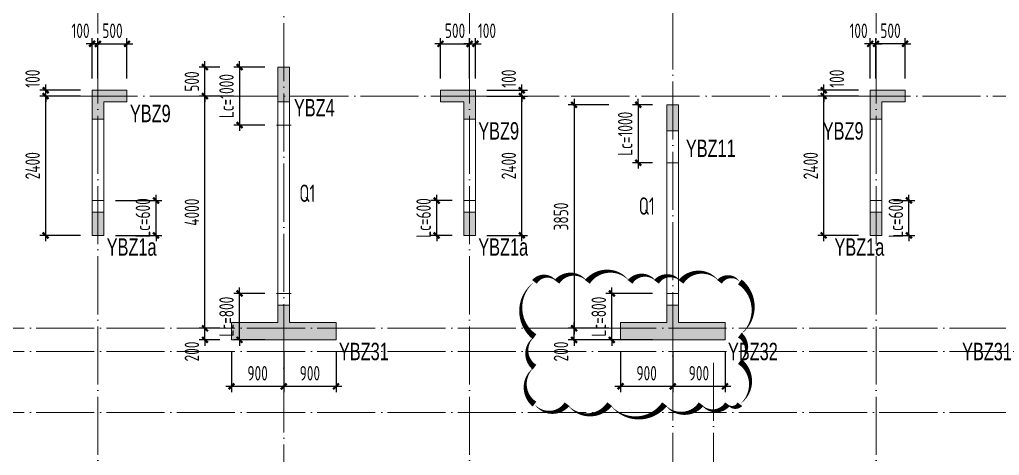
# Model space of a CAD drawing. Extents: x -129922 to 1190196, y -520662 to 139923.
# Drawn here: x 302847 to 319721, y -286258 to -278751 of the extents above; entities that cross this region are included whole.
import ezdxf
from ezdxf.enums import TextEntityAlignment as Align

# ---------------------------------------------------------------- set-up
doc = ezdxf.new("R2010")
doc.units = 0
doc.header["$LTSCALE"] = 1000
doc.header["$MEASUREMENT"] = 0
doc.linetypes.add('DOTE', pattern=[2.42, 2, -0.2, 0.02, -0.2])
for name, color, linetype, lineweight in [('A-轴线-塔楼', 1, 'DOTE', 9), ('A-轴线-隔墙', 41, 'DOTE', 9), ('S-基础-HATCH', 251, 'Continuous', 20), ('S-墙柱-COLU', 50, 'Continuous', 20), ('S-墙柱-DIM', 3, 'Continuous', 20), ('S-墙柱-Lc填充', 8, 'Continuous', 9), ('S-墙柱-WALL', 6, 'Continuous', 20), ('S-墙柱-编号', 4, 'Continuous', 20), ('S-通用-TEXT', 7, 'Continuous', 20)]:
    doc.layers.add(name, color=color, linetype=linetype, lineweight=lineweight)
doc.layers.add('S-活动层-非打印1', color=170, linetype='Continuous', lineweight=20, plot=False)
doc.styles.add('BW_Dim', font='Bweng.shx', dxfattribs={"width": 0.7, "bigfont": 'hztxt.shx'})
doc.styles.add('TSSD_Dimension', font='tssdeng.shx', dxfattribs={"width": 0.7, "bigfont": 'HZTXT.SHX'})
doc.styles.add('TSSD_Rein', font='tssdeng.shx', dxfattribs={"width": 0.7, "bigfont": 'hztxt.shx'})
doc.dimstyles.new('TSSD_100_100', dxfattribs={"dimtxt": 250, "dimasz": 100, "dimexe": 100, "dimexo": 200, "dimgap": 100, "dimtad": 1, "dimdec": 0, "dimzin": 0, "dimdsep": 46, "dimtxsty": 'TSSD_Dimension', "dimblk": 'ARCHTICK', "dimcen": 0, "dimdle": 100, "dimclrt": 7, "dimadec": 0, "dimazin": 0, "dimtfac": 1, "dimtdec": 0, "dimtix": 1, "dimtmove": 2, "dimatfit": 0, "dimfxl": 0, "dimtolj": 1, "dimtzin": 0, "dimarcsym": 0})

# ---------------------------------------------------------------- blocks, each defined once
blk = doc.blocks.new('ZHOUWANG3')
at = {"layer": 'A-轴线-塔楼', "linetype": 'DOTE', "ltscale": 0.5}
for p, q in [((105552, 248942), (105552, 226834)), ((112252, 241886), (112252, 226834)), ((102352, 240086), (102352, 226834)), ((108752, 240086), (108752, 226834)), ((115752, 240086), (115752, 226834)), ((122394, 235586), (101608, 235586)), ((139798, 231586), (85362, 231586)), ((112952, 230993), (112952, 226834))]:
    blk.add_line(p, q, dxfattribs=at)
at = {"layer": 'A-轴线-隔墙', "ltscale": 0.5}
for p, q in [((139798, 231186), (85362, 231186)), ((139798, 230136), (85362, 230136))]:
    blk.add_line(p, q, dxfattribs=at)
blk = doc.blocks.new('_ArchTick')
at = {"color": 0, "linetype": 'ByBlock', "const_width": 0.4}
blk.add_lwpolyline([(-0.5, -0.5), (0.5, 0.5)], dxfattribs=at)
blk = doc.blocks.new('*D1223')
at = {"layer": 'Defpoints', "color": 0, "transparency": 16777216}
for p in [(317496, -279168), (317496, -279968), (317596, -279968)]:
    blk.add_point(p, dxfattribs=at)
at = {"layer": 'S-墙柱-DIM', "color": 0, "lineweight": -2, "transparency": 16777216}
for p, q in [((317496, -279768), (317496, -279068)), ((317596, -279768), (317596, -279068)), ((317496, -279168), (317396, -279168)), ((317596, -279168), (317496, -279168)), ((317596, -279168), (317696, -279168))]:
    blk.add_line(p, q, dxfattribs=at)
at = {"layer": 'S-墙柱-DIM', "color": 0, "lineweight": -2, "transparency": 16777216, "xscale": 100, "yscale": 100, "zscale": 100}
blk.add_blockref('_ArchTick', (317496, -279168), dxfattribs=at)
at = {"layer": 'S-墙柱-DIM', "color": 0, "lineweight": -2, "transparency": 16777216, "xscale": 100, "yscale": 100, "zscale": 100, "rotation": 180}
blk.add_blockref('_ArchTick', (317596, -279168), dxfattribs=at)
at = {"layer": 'S-墙柱-DIM', "color": 7, "transparency": 16777216, "insert": (317296, -278943), "char_height": 250, "attachment_point": 5, "style": 'TSSD_Dimension'}
blk.add_mtext('\\A1;100', dxfattribs=at)
blk = doc.blocks.new('*D1224')
at = {"layer": 'Defpoints', "color": 0, "transparency": 16777216}
for p in [(317596, -279168), (317596, -279968), (318096, -279968)]:
    blk.add_point(p, dxfattribs=at)
at = {"layer": 'S-墙柱-DIM', "color": 0, "lineweight": -2, "transparency": 16777216}
for p, q in [((317596, -279768), (317596, -279068)), ((318096, -279768), (318096, -279068)), ((317596, -279168), (317496, -279168)), ((318096, -279168), (317596, -279168)), ((318096, -279168), (318196, -279168))]:
    blk.add_line(p, q, dxfattribs=at)
at = {"layer": 'S-墙柱-DIM', "color": 0, "lineweight": -2, "transparency": 16777216, "xscale": 100, "yscale": 100, "zscale": 100}
blk.add_blockref('_ArchTick', (317596, -279168), dxfattribs=at)
at = {"layer": 'S-墙柱-DIM', "color": 0, "lineweight": -2, "transparency": 16777216, "xscale": 100, "yscale": 100, "zscale": 100, "rotation": 180}
blk.add_blockref('_ArchTick', (318096, -279168), dxfattribs=at)
at = {"layer": 'S-墙柱-DIM', "color": 7, "transparency": 16777216, "insert": (317846, -278943), "char_height": 250, "attachment_point": 5, "style": 'TSSD_Dimension'}
blk.add_mtext('\\A1;500', dxfattribs=at)
blk = doc.blocks.new('*D1225')
at = {"layer": 'Defpoints', "color": 0, "transparency": 16777216}
for p in [(316696, -279968), (317496, -279968), (317496, -280068)]:
    blk.add_point(p, dxfattribs=at)
at = {"layer": 'S-墙柱-DIM', "color": 0, "lineweight": -2, "transparency": 16777216}
for p, q in [((316696, -279968), (316696, -279868)), ((317296, -279968), (316596, -279968)), ((317296, -280068), (316596, -280068)), ((316696, -280068), (316696, -279968)), ((316696, -280068), (316696, -280168))]:
    blk.add_line(p, q, dxfattribs=at)
at = {"layer": 'S-墙柱-DIM', "color": 0, "lineweight": -2, "transparency": 16777216, "xscale": 100, "yscale": 100, "zscale": 100}
for p, rotation in [((316696, -279968), 270), ((316696, -280068), 90)]:
    blk.add_blockref('_ArchTick', p, dxfattribs=dict(at, rotation=rotation))
at = {"layer": 'S-墙柱-DIM', "color": 7, "transparency": 16777216, "insert": (316921, -279768), "char_height": 250, "attachment_point": 5, "rotation": 90, "style": 'TSSD_Dimension'}
blk.add_mtext('\\A1;100', dxfattribs=at)
blk = doc.blocks.new('*D1226')
at = {"layer": 'Defpoints', "color": 0, "transparency": 16777216}
for p in [(316696, -280068), (317496, -280068), (317496, -282468)]:
    blk.add_point(p, dxfattribs=at)
at = {"layer": 'S-墙柱-DIM', "color": 0, "lineweight": -2, "transparency": 16777216}
for p, q in [((317296, -280068), (316596, -280068)), ((316696, -282568), (316696, -279968)), ((317296, -282468), (316596, -282468))]:
    blk.add_line(p, q, dxfattribs=at)
at = {"layer": 'S-墙柱-DIM', "color": 0, "lineweight": -2, "transparency": 16777216, "xscale": 100, "yscale": 100, "zscale": 100}
for p, rotation in [((316696, -280068), 90), ((316696, -282468), 270)]:
    blk.add_blockref('_ArchTick', p, dxfattribs=dict(at, rotation=rotation))
at = {"layer": 'S-墙柱-DIM', "color": 7, "transparency": 16777216, "insert": (316471, -281268), "char_height": 250, "attachment_point": 5, "rotation": 90, "style": 'TSSD_Dimension'}
blk.add_mtext('\\A1;2400', dxfattribs=at)
blk = doc.blocks.new('*D1291')
at = {"layer": 'Defpoints', "color": 0, "transparency": 16777216}
for p in [(317696, -281868), (318163, -281868), (317696, -282468)]:
    blk.add_point(p, dxfattribs=at)
at = {"layer": 'S-墙柱-DIM', "color": 0, "lineweight": -2, "transparency": 16777216}
for p, q in [((318163, -281868), (318163, -281768)), ((317896, -281868), (318263, -281868)), ((318163, -282468), (318163, -281868)), ((317896, -282468), (318263, -282468)), ((318163, -282468), (318163, -282568))]:
    blk.add_line(p, q, dxfattribs=at)
at = {"layer": 'S-墙柱-DIM', "color": 0, "lineweight": -2, "transparency": 16777216, "xscale": 100, "yscale": 100, "zscale": 100}
for p, rotation in [((318163, -281868), 270), ((318163, -282468), 90)]:
    blk.add_blockref('_ArchTick', p, dxfattribs=dict(at, rotation=rotation))
at = {"layer": 'S-墙柱-DIM', "color": 7, "transparency": 16777216, "insert": (317938, -282168), "char_height": 250, "attachment_point": 5, "rotation": 90, "style": 'TSSD_Dimension'}
blk.add_mtext('\\A1;Lc=600', dxfattribs=at)
blk = doc.blocks.new('*D1320')
at = {"layer": 'Defpoints', "color": 0, "transparency": 16777216}
for p in [(314096, -284268), (314996, -284268), (314996, -285068)]:
    blk.add_point(p, dxfattribs=at)
at = {"layer": 'S-墙柱-DIM', "color": 0, "lineweight": -2, "transparency": 16777216}
for p, q in [((314096, -284468), (314096, -285168)), ((314996, -284468), (314996, -285168)), ((313996, -285068), (315096, -285068))]:
    blk.add_line(p, q, dxfattribs=at)
at = {"layer": 'S-墙柱-DIM', "color": 0, "lineweight": -2, "transparency": 16777216, "xscale": 100, "yscale": 100, "zscale": 100, "rotation": 180}
blk.add_blockref('_ArchTick', (314096, -285068), dxfattribs=at)
at = {"layer": 'S-墙柱-DIM', "color": 0, "lineweight": -2, "transparency": 16777216, "xscale": 100, "yscale": 100, "zscale": 100}
blk.add_blockref('_ArchTick', (314996, -285068), dxfattribs=at)
at = {"layer": 'S-墙柱-DIM', "color": 7, "transparency": 16777216, "insert": (314546, -284843), "char_height": 250, "attachment_point": 5, "style": 'TSSD_Dimension'}
blk.add_mtext('\\A1;900', dxfattribs=at)
blk = doc.blocks.new('*D1321')
at = {"layer": 'Defpoints', "color": 0, "transparency": 16777216}
for p in [(313196, -284268), (314096, -284268), (314096, -285068)]:
    blk.add_point(p, dxfattribs=at)
at = {"layer": 'S-墙柱-DIM', "color": 0, "lineweight": -2, "transparency": 16777216}
for p, q in [((313196, -284468), (313196, -285168)), ((314096, -284468), (314096, -285168)), ((313096, -285068), (314196, -285068))]:
    blk.add_line(p, q, dxfattribs=at)
at = {"layer": 'S-墙柱-DIM', "color": 0, "lineweight": -2, "transparency": 16777216, "xscale": 100, "yscale": 100, "zscale": 100, "rotation": 180}
blk.add_blockref('_ArchTick', (313196, -285068), dxfattribs=at)
at = {"layer": 'S-墙柱-DIM', "color": 0, "lineweight": -2, "transparency": 16777216, "xscale": 100, "yscale": 100, "zscale": 100}
blk.add_blockref('_ArchTick', (314096, -285068), dxfattribs=at)
at = {"layer": 'S-墙柱-DIM', "color": 7, "transparency": 16777216, "insert": (313646, -284843), "char_height": 250, "attachment_point": 5, "style": 'TSSD_Dimension'}
blk.add_mtext('\\A1;900', dxfattribs=at)
blk = doc.blocks.new('*D1322')
at = {"layer": 'Defpoints', "color": 0, "transparency": 16777216}
for p in [(313196, -280218), (312396, -284068), (313196, -284068)]:
    blk.add_point(p, dxfattribs=at)
at = {"layer": 'S-墙柱-DIM', "color": 0, "lineweight": -2, "transparency": 16777216}
for p, q in [((312396, -280118), (312396, -284168)), ((312996, -280218), (312296, -280218)), ((312996, -284068), (312296, -284068))]:
    blk.add_line(p, q, dxfattribs=at)
at = {"layer": 'S-墙柱-DIM', "color": 0, "lineweight": -2, "transparency": 16777216, "xscale": 100, "yscale": 100, "zscale": 100}
for p, rotation in [((312396, -280218), 90), ((312396, -284068), 270)]:
    blk.add_blockref('_ArchTick', p, dxfattribs=dict(at, rotation=rotation))
at = {"layer": 'S-墙柱-DIM', "color": 7, "transparency": 16777216, "insert": (312171, -282143), "char_height": 250, "attachment_point": 5, "rotation": 90, "style": 'TSSD_Dimension'}
blk.add_mtext('\\A1;3850', dxfattribs=at)
blk = doc.blocks.new('*D1323')
at = {"layer": 'Defpoints', "color": 0, "transparency": 16777216}
for p in [(312396, -284068), (313196, -284068), (313196, -284268)]:
    blk.add_point(p, dxfattribs=at)
at = {"layer": 'S-墙柱-DIM', "color": 0, "lineweight": -2, "transparency": 16777216}
for p, q in [((312396, -284068), (312396, -283968)), ((312996, -284068), (312296, -284068)), ((312396, -284268), (312396, -284068)), ((312996, -284268), (312296, -284268)), ((312396, -284268), (312396, -284368))]:
    blk.add_line(p, q, dxfattribs=at)
at = {"layer": 'S-墙柱-DIM', "color": 0, "lineweight": -2, "transparency": 16777216, "xscale": 100, "yscale": 100, "zscale": 100}
for p, rotation in [((312396, -284068), 270), ((312396, -284268), 90)]:
    blk.add_blockref('_ArchTick', p, dxfattribs=dict(at, rotation=rotation))
at = {"layer": 'S-墙柱-DIM', "color": 7, "transparency": 16777216, "insert": (312171, -284468), "char_height": 250, "attachment_point": 5, "rotation": 90, "style": 'TSSD_Dimension'}
blk.add_mtext('\\A1;200', dxfattribs=at)
blk = doc.blocks.new('*D1333')
at = {"layer": 'Defpoints', "color": 0, "transparency": 16777216}
for p in [(310696, -279168), (310596, -279968), (310696, -279968)]:
    blk.add_point(p, dxfattribs=at)
at = {"layer": 'S-墙柱-DIM', "color": 0, "lineweight": -2, "transparency": 16777216}
for p, q in [((310596, -279768), (310596, -279068)), ((310696, -279768), (310696, -279068)), ((310596, -279168), (310496, -279168)), ((310596, -279168), (310696, -279168)), ((310696, -279168), (310796, -279168))]:
    blk.add_line(p, q, dxfattribs=at)
at = {"layer": 'S-墙柱-DIM', "color": 0, "lineweight": -2, "transparency": 16777216, "xscale": 100, "yscale": 100, "zscale": 100}
blk.add_blockref('_ArchTick', (310596, -279168), dxfattribs=at)
at = {"layer": 'S-墙柱-DIM', "color": 0, "lineweight": -2, "transparency": 16777216, "xscale": 100, "yscale": 100, "zscale": 100, "rotation": 180}
blk.add_blockref('_ArchTick', (310696, -279168), dxfattribs=at)
at = {"layer": 'S-墙柱-DIM', "color": 7, "transparency": 16777216, "insert": (310896, -278943), "char_height": 250, "attachment_point": 5, "style": 'TSSD_Dimension'}
blk.add_mtext('\\A1;100', dxfattribs=at)
blk = doc.blocks.new('*D1334')
at = {"layer": 'Defpoints', "color": 0, "transparency": 16777216}
for p in [(310596, -279168), (310096, -279968), (310596, -279968)]:
    blk.add_point(p, dxfattribs=at)
at = {"layer": 'S-墙柱-DIM', "color": 0, "lineweight": -2, "transparency": 16777216}
for p, q in [((310096, -279768), (310096, -279068)), ((310596, -279768), (310596, -279068)), ((310096, -279168), (309996, -279168)), ((310096, -279168), (310596, -279168)), ((310596, -279168), (310696, -279168))]:
    blk.add_line(p, q, dxfattribs=at)
at = {"layer": 'S-墙柱-DIM', "color": 0, "lineweight": -2, "transparency": 16777216, "xscale": 100, "yscale": 100, "zscale": 100}
blk.add_blockref('_ArchTick', (310096, -279168), dxfattribs=at)
at = {"layer": 'S-墙柱-DIM', "color": 0, "lineweight": -2, "transparency": 16777216, "xscale": 100, "yscale": 100, "zscale": 100, "rotation": 180}
blk.add_blockref('_ArchTick', (310596, -279168), dxfattribs=at)
at = {"layer": 'S-墙柱-DIM', "color": 7, "transparency": 16777216, "insert": (310346, -278943), "char_height": 250, "attachment_point": 5, "style": 'TSSD_Dimension'}
blk.add_mtext('\\A1;500', dxfattribs=at)
blk = doc.blocks.new('*D1335')
at = {"layer": 'Defpoints', "color": 0, "transparency": 16777216}
for p in [(310696, -279968), (310696, -280068), (311496, -279968)]:
    blk.add_point(p, dxfattribs=at)
at = {"layer": 'S-墙柱-DIM', "color": 0, "lineweight": -2, "transparency": 16777216}
for p, q in [((311496, -279968), (311496, -279868)), ((310896, -279968), (311596, -279968)), ((310896, -280068), (311596, -280068)), ((311496, -280068), (311496, -279968)), ((311496, -280068), (311496, -280168))]:
    blk.add_line(p, q, dxfattribs=at)
at = {"layer": 'S-墙柱-DIM', "color": 0, "lineweight": -2, "transparency": 16777216, "xscale": 100, "yscale": 100, "zscale": 100}
for p, rotation in [((311496, -279968), 270), ((311496, -280068), 90)]:
    blk.add_blockref('_ArchTick', p, dxfattribs=dict(at, rotation=rotation))
at = {"layer": 'S-墙柱-DIM', "color": 7, "transparency": 16777216, "insert": (311271, -279768), "char_height": 250, "attachment_point": 5, "rotation": 90, "style": 'TSSD_Dimension'}
blk.add_mtext('\\A1;100', dxfattribs=at)
blk = doc.blocks.new('*D1336')
at = {"layer": 'Defpoints', "color": 0, "transparency": 16777216}
for p in [(310696, -280068), (311496, -280068), (310696, -282468)]:
    blk.add_point(p, dxfattribs=at)
at = {"layer": 'S-墙柱-DIM', "color": 0, "lineweight": -2, "transparency": 16777216}
for p, q in [((310896, -280068), (311596, -280068)), ((311496, -282568), (311496, -279968)), ((310896, -282468), (311596, -282468))]:
    blk.add_line(p, q, dxfattribs=at)
at = {"layer": 'S-墙柱-DIM', "color": 0, "lineweight": -2, "transparency": 16777216, "xscale": 100, "yscale": 100, "zscale": 100}
for p, rotation in [((311496, -280068), 90), ((311496, -282468), 270)]:
    blk.add_blockref('_ArchTick', p, dxfattribs=dict(at, rotation=rotation))
at = {"layer": 'S-墙柱-DIM', "color": 7, "transparency": 16777216, "insert": (311271, -281268), "char_height": 250, "attachment_point": 5, "rotation": 90, "style": 'TSSD_Dimension'}
blk.add_mtext('\\A1;2400', dxfattribs=at)
blk = doc.blocks.new('*D1337')
at = {"layer": 'Defpoints', "color": 0, "transparency": 16777216}
for p in [(307396, -284268), (308296, -284268), (308296, -285068)]:
    blk.add_point(p, dxfattribs=at)
at = {"layer": 'S-墙柱-DIM', "color": 0, "lineweight": -2, "transparency": 16777216}
for p, q in [((307396, -284468), (307396, -285168)), ((308296, -284468), (308296, -285168)), ((307296, -285068), (308396, -285068))]:
    blk.add_line(p, q, dxfattribs=at)
at = {"layer": 'S-墙柱-DIM', "color": 0, "lineweight": -2, "transparency": 16777216, "xscale": 100, "yscale": 100, "zscale": 100, "rotation": 180}
blk.add_blockref('_ArchTick', (307396, -285068), dxfattribs=at)
at = {"layer": 'S-墙柱-DIM', "color": 0, "lineweight": -2, "transparency": 16777216, "xscale": 100, "yscale": 100, "zscale": 100}
blk.add_blockref('_ArchTick', (308296, -285068), dxfattribs=at)
at = {"layer": 'S-墙柱-DIM', "color": 7, "transparency": 16777216, "insert": (307846, -284843), "char_height": 250, "attachment_point": 5, "style": 'TSSD_Dimension'}
blk.add_mtext('\\A1;900', dxfattribs=at)
blk = doc.blocks.new('*D1338')
at = {"layer": 'Defpoints', "color": 0, "transparency": 16777216}
for p in [(306496, -284268), (307396, -284268), (307396, -285068)]:
    blk.add_point(p, dxfattribs=at)
at = {"layer": 'S-墙柱-DIM', "color": 0, "lineweight": -2, "transparency": 16777216}
for p, q in [((306496, -284468), (306496, -285168)), ((307396, -284468), (307396, -285168)), ((306396, -285068), (307496, -285068))]:
    blk.add_line(p, q, dxfattribs=at)
at = {"layer": 'S-墙柱-DIM', "color": 0, "lineweight": -2, "transparency": 16777216, "xscale": 100, "yscale": 100, "zscale": 100, "rotation": 180}
blk.add_blockref('_ArchTick', (306496, -285068), dxfattribs=at)
at = {"layer": 'S-墙柱-DIM', "color": 0, "lineweight": -2, "transparency": 16777216, "xscale": 100, "yscale": 100, "zscale": 100}
blk.add_blockref('_ArchTick', (307396, -285068), dxfattribs=at)
at = {"layer": 'S-墙柱-DIM', "color": 7, "transparency": 16777216, "insert": (306946, -284843), "char_height": 250, "attachment_point": 5, "style": 'TSSD_Dimension'}
blk.add_mtext('\\A1;900', dxfattribs=at)
blk = doc.blocks.new('*D1339')
at = {"layer": 'Defpoints', "color": 0, "transparency": 16777216}
for p in [(306039, -279568), (306496, -279568), (306496, -280068)]:
    blk.add_point(p, dxfattribs=at)
at = {"layer": 'S-墙柱-DIM', "color": 0, "lineweight": -2, "transparency": 16777216}
for p, q in [((306296, -279568), (305939, -279568)), ((306039, -279568), (306039, -279468)), ((306039, -280068), (306039, -279568)), ((306296, -280068), (305939, -280068)), ((306039, -280068), (306039, -280168))]:
    blk.add_line(p, q, dxfattribs=at)
at = {"layer": 'S-墙柱-DIM', "color": 0, "lineweight": -2, "transparency": 16777216, "xscale": 100, "yscale": 100, "zscale": 100}
for p, rotation in [((306039, -279568), 270), ((306039, -280068), 90)]:
    blk.add_blockref('_ArchTick', p, dxfattribs=dict(at, rotation=rotation))
at = {"layer": 'S-墙柱-DIM', "color": 7, "transparency": 16777216, "insert": (305814, -279818), "char_height": 250, "attachment_point": 5, "rotation": 90, "style": 'TSSD_Dimension'}
blk.add_mtext('\\A1;500', dxfattribs=at)
blk = doc.blocks.new('*D1340')
at = {"layer": 'Defpoints', "color": 0, "transparency": 16777216}
for p in [(306039, -280068), (306496, -280068), (306496, -284068)]:
    blk.add_point(p, dxfattribs=at)
at = {"layer": 'S-墙柱-DIM', "color": 0, "lineweight": -2, "transparency": 16777216}
for p, q in [((306296, -280068), (305939, -280068)), ((306039, -284168), (306039, -279968)), ((306296, -284068), (305939, -284068))]:
    blk.add_line(p, q, dxfattribs=at)
at = {"layer": 'S-墙柱-DIM', "color": 0, "lineweight": -2, "transparency": 16777216, "xscale": 100, "yscale": 100, "zscale": 100}
for p, rotation in [((306039, -280068), 90), ((306039, -284068), 270)]:
    blk.add_blockref('_ArchTick', p, dxfattribs=dict(at, rotation=rotation))
at = {"layer": 'S-墙柱-DIM', "color": 7, "transparency": 16777216, "insert": (305814, -282068), "char_height": 250, "attachment_point": 5, "rotation": 90, "style": 'TSSD_Dimension'}
blk.add_mtext('\\A1;4000', dxfattribs=at)
blk = doc.blocks.new('*D1341')
at = {"layer": 'Defpoints', "color": 0, "transparency": 16777216}
for p in [(306039, -284068), (306496, -284068), (306496, -284268)]:
    blk.add_point(p, dxfattribs=at)
at = {"layer": 'S-墙柱-DIM', "color": 0, "lineweight": -2, "transparency": 16777216}
for p, q in [((306039, -284068), (306039, -283968)), ((306296, -284068), (305939, -284068)), ((306039, -284268), (306039, -284068)), ((306296, -284268), (305939, -284268)), ((306039, -284268), (306039, -284368))]:
    blk.add_line(p, q, dxfattribs=at)
at = {"layer": 'S-墙柱-DIM', "color": 0, "lineweight": -2, "transparency": 16777216, "xscale": 100, "yscale": 100, "zscale": 100}
for p, rotation in [((306039, -284068), 270), ((306039, -284268), 90)]:
    blk.add_blockref('_ArchTick', p, dxfattribs=dict(at, rotation=rotation))
at = {"layer": 'S-墙柱-DIM', "color": 7, "transparency": 16777216, "insert": (305814, -284468), "char_height": 250, "attachment_point": 5, "rotation": 90, "style": 'TSSD_Dimension'}
blk.add_mtext('\\A1;200', dxfattribs=at)
blk = doc.blocks.new('*D1352')
at = {"layer": 'Defpoints', "color": 0, "transparency": 16777216}
for p in [(304696, -279168), (304196, -279968), (304696, -279968)]:
    blk.add_point(p, dxfattribs=at)
at = {"layer": 'S-墙柱-DIM', "color": 0, "lineweight": -2, "transparency": 16777216}
for p, q in [((304196, -279768), (304196, -279068)), ((304696, -279768), (304696, -279068)), ((304196, -279168), (304096, -279168)), ((304196, -279168), (304696, -279168)), ((304696, -279168), (304796, -279168))]:
    blk.add_line(p, q, dxfattribs=at)
at = {"layer": 'S-墙柱-DIM', "color": 0, "lineweight": -2, "transparency": 16777216, "xscale": 100, "yscale": 100, "zscale": 100}
blk.add_blockref('_ArchTick', (304196, -279168), dxfattribs=at)
at = {"layer": 'S-墙柱-DIM', "color": 0, "lineweight": -2, "transparency": 16777216, "xscale": 100, "yscale": 100, "zscale": 100, "rotation": 180}
blk.add_blockref('_ArchTick', (304696, -279168), dxfattribs=at)
at = {"layer": 'S-墙柱-DIM', "color": 7, "transparency": 16777216, "insert": (304446, -278943), "char_height": 250, "attachment_point": 5, "style": 'TSSD_Dimension'}
blk.add_mtext('\\A1;500', dxfattribs=at)
blk = doc.blocks.new('*D1353')
at = {"layer": 'Defpoints', "color": 0, "transparency": 16777216}
for p in [(304196, -279168), (304096, -279968), (304196, -279968)]:
    blk.add_point(p, dxfattribs=at)
at = {"layer": 'S-墙柱-DIM', "color": 0, "lineweight": -2, "transparency": 16777216}
for p, q in [((304096, -279768), (304096, -279068)), ((304196, -279768), (304196, -279068)), ((304096, -279168), (303996, -279168)), ((304096, -279168), (304196, -279168)), ((304196, -279168), (304296, -279168))]:
    blk.add_line(p, q, dxfattribs=at)
at = {"layer": 'S-墙柱-DIM', "color": 0, "lineweight": -2, "transparency": 16777216, "xscale": 100, "yscale": 100, "zscale": 100}
blk.add_blockref('_ArchTick', (304096, -279168), dxfattribs=at)
at = {"layer": 'S-墙柱-DIM', "color": 0, "lineweight": -2, "transparency": 16777216, "xscale": 100, "yscale": 100, "zscale": 100, "rotation": 180}
blk.add_blockref('_ArchTick', (304196, -279168), dxfattribs=at)
at = {"layer": 'S-墙柱-DIM', "color": 7, "transparency": 16777216, "insert": (303896, -278943), "char_height": 250, "attachment_point": 5, "style": 'TSSD_Dimension'}
blk.add_mtext('\\A1;100', dxfattribs=at)
blk = doc.blocks.new('*D1354')
at = {"layer": 'Defpoints', "color": 0, "transparency": 16777216}
for p in [(303296, -279968), (304096, -279968), (304096, -280068)]:
    blk.add_point(p, dxfattribs=at)
at = {"layer": 'S-墙柱-DIM', "color": 0, "lineweight": -2, "transparency": 16777216}
for p, q in [((303296, -279968), (303296, -279868)), ((303896, -279968), (303196, -279968)), ((303896, -280068), (303196, -280068)), ((303296, -280068), (303296, -279968)), ((303296, -280068), (303296, -280168))]:
    blk.add_line(p, q, dxfattribs=at)
at = {"layer": 'S-墙柱-DIM', "color": 0, "lineweight": -2, "transparency": 16777216, "xscale": 100, "yscale": 100, "zscale": 100}
for p, rotation in [((303296, -279968), 270), ((303296, -280068), 90)]:
    blk.add_blockref('_ArchTick', p, dxfattribs=dict(at, rotation=rotation))
at = {"layer": 'S-墙柱-DIM', "color": 7, "transparency": 16777216, "insert": (303071, -279768), "char_height": 250, "attachment_point": 5, "rotation": 90, "style": 'TSSD_Dimension'}
blk.add_mtext('\\A1;100', dxfattribs=at)
blk = doc.blocks.new('*D1355')
at = {"layer": 'Defpoints', "color": 0, "transparency": 16777216}
for p in [(303296, -280068), (304096, -280068), (304096, -282468)]:
    blk.add_point(p, dxfattribs=at)
at = {"layer": 'S-墙柱-DIM', "color": 0, "lineweight": -2, "transparency": 16777216}
for p, q in [((303896, -280068), (303196, -280068)), ((303296, -282568), (303296, -279968)), ((303896, -282468), (303196, -282468))]:
    blk.add_line(p, q, dxfattribs=at)
at = {"layer": 'S-墙柱-DIM', "color": 0, "lineweight": -2, "transparency": 16777216, "xscale": 100, "yscale": 100, "zscale": 100}
for p, rotation in [((303296, -280068), 90), ((303296, -282468), 270)]:
    blk.add_blockref('_ArchTick', p, dxfattribs=dict(at, rotation=rotation))
at = {"layer": 'S-墙柱-DIM', "color": 7, "transparency": 16777216, "insert": (303071, -281268), "char_height": 250, "attachment_point": 5, "rotation": 90, "style": 'TSSD_Dimension'}
blk.add_mtext('\\A1;2400', dxfattribs=at)
blk = doc.blocks.new('*D1400')
at = {"layer": 'Defpoints', "color": 0, "transparency": 16777216}
for p in [(313946, -280218), (313502, -281218), (313946, -281218)]:
    blk.add_point(p, dxfattribs=at)
at = {"layer": 'S-墙柱-DIM', "color": 0, "lineweight": -2, "transparency": 16777216}
for p, q in [((313502, -280218), (313502, -280118)), ((313746, -280218), (313402, -280218)), ((313502, -280218), (313502, -281218)), ((313746, -281218), (313402, -281218)), ((313502, -281218), (313502, -281318))]:
    blk.add_line(p, q, dxfattribs=at)
at = {"layer": 'S-墙柱-DIM', "color": 0, "lineweight": -2, "transparency": 16777216, "xscale": 100, "yscale": 100, "zscale": 100}
for p, rotation in [((313502, -280218), 270), ((313502, -281218), 90)]:
    blk.add_blockref('_ArchTick', p, dxfattribs=dict(at, rotation=rotation))
at = {"layer": 'S-墙柱-DIM', "color": 7, "transparency": 16777216, "insert": (313277, -280718), "char_height": 250, "attachment_point": 5, "rotation": 90, "style": 'TSSD_Dimension'}
blk.add_mtext('\\A1;Lc=1000', dxfattribs=at)
blk = doc.blocks.new('*D1401')
at = {"layer": 'Defpoints', "color": 0, "transparency": 16777216}
for p in [(313046, -283468), (313946, -283468), (313946, -284268)]:
    blk.add_point(p, dxfattribs=at)
at = {"layer": 'S-墙柱-DIM', "color": 0, "lineweight": -2, "transparency": 16777216}
for p, q in [((313746, -283468), (312946, -283468)), ((313046, -283468), (313046, -283368)), ((313046, -284268), (313046, -283468)), ((313746, -284268), (312946, -284268)), ((313046, -284268), (313046, -284368))]:
    blk.add_line(p, q, dxfattribs=at)
at = {"layer": 'S-墙柱-DIM', "color": 0, "lineweight": -2, "transparency": 16777216, "xscale": 100, "yscale": 100, "zscale": 100}
for p, rotation in [((313046, -283468), 270), ((313046, -284268), 90)]:
    blk.add_blockref('_ArchTick', p, dxfattribs=dict(at, rotation=rotation))
at = {"layer": 'S-墙柱-DIM', "color": 7, "transparency": 16777216, "insert": (312821, -283868), "char_height": 250, "attachment_point": 5, "rotation": 90, "style": 'TSSD_Dimension'}
blk.add_mtext('\\A1;Lc=800', dxfattribs=at)
blk = doc.blocks.new('*D1402')
at = {"layer": 'Defpoints', "color": 0, "transparency": 16777216}
for p in [(307271, -279568), (306635, -280568), (307271, -280568)]:
    blk.add_point(p, dxfattribs=at)
at = {"layer": 'S-墙柱-DIM', "color": 0, "lineweight": -2, "transparency": 16777216}
for p, q in [((307071, -279568), (306535, -279568)), ((306635, -279568), (306635, -279468)), ((306635, -279568), (306635, -280568)), ((307071, -280568), (306535, -280568)), ((306635, -280568), (306635, -280668))]:
    blk.add_line(p, q, dxfattribs=at)
at = {"layer": 'S-墙柱-DIM', "color": 0, "lineweight": -2, "transparency": 16777216, "xscale": 100, "yscale": 100, "zscale": 100}
for p, rotation in [((306635, -279568), 270), ((306635, -280568), 90)]:
    blk.add_blockref('_ArchTick', p, dxfattribs=dict(at, rotation=rotation))
at = {"layer": 'S-墙柱-DIM', "color": 7, "transparency": 16777216, "insert": (306410, -280068), "char_height": 250, "attachment_point": 5, "rotation": 90, "style": 'TSSD_Dimension'}
blk.add_mtext('\\A1;Lc=1000', dxfattribs=at)
blk = doc.blocks.new('*D1403')
at = {"layer": 'Defpoints', "color": 0, "transparency": 16777216}
for p in [(306635, -283468), (307271, -283468), (307271, -284268)]:
    blk.add_point(p, dxfattribs=at)
at = {"layer": 'S-墙柱-DIM', "color": 0, "lineweight": -2, "transparency": 16777216}
for p, q in [((307071, -283468), (306535, -283468)), ((306635, -283468), (306635, -283368)), ((306635, -284268), (306635, -283468)), ((307071, -284268), (306535, -284268)), ((306635, -284268), (306635, -284368))]:
    blk.add_line(p, q, dxfattribs=at)
at = {"layer": 'S-墙柱-DIM', "color": 0, "lineweight": -2, "transparency": 16777216, "xscale": 100, "yscale": 100, "zscale": 100}
for p, rotation in [((306635, -283468), 270), ((306635, -284268), 90)]:
    blk.add_blockref('_ArchTick', p, dxfattribs=dict(at, rotation=rotation))
at = {"layer": 'S-墙柱-DIM', "color": 7, "transparency": 16777216, "insert": (306410, -283868), "char_height": 250, "attachment_point": 5, "rotation": 90, "style": 'TSSD_Dimension'}
blk.add_mtext('\\A1;Lc=800', dxfattribs=at)
blk = doc.blocks.new('*D1406')
at = {"layer": 'Defpoints', "color": 0, "transparency": 16777216}
for p in [(310030, -281868), (310496, -281868), (310496, -282468)]:
    blk.add_point(p, dxfattribs=at)
at = {"layer": 'S-墙柱-DIM', "color": 0, "lineweight": -2, "transparency": 16777216}
for p, q in [((310030, -281868), (310030, -281768)), ((310296, -281868), (309930, -281868)), ((310030, -282468), (310030, -281868)), ((310296, -282468), (309930, -282468)), ((310030, -282468), (310030, -282568))]:
    blk.add_line(p, q, dxfattribs=at)
at = {"layer": 'S-墙柱-DIM', "color": 0, "lineweight": -2, "transparency": 16777216, "xscale": 100, "yscale": 100, "zscale": 100}
for p, rotation in [((310030, -281868), 270), ((310030, -282468), 90)]:
    blk.add_blockref('_ArchTick', p, dxfattribs=dict(at, rotation=rotation))
at = {"layer": 'S-墙柱-DIM', "color": 7, "transparency": 16777216, "insert": (309805, -282168), "char_height": 250, "attachment_point": 5, "rotation": 90, "style": 'TSSD_Dimension'}
blk.add_mtext('\\A1;Lc=600', dxfattribs=at)
blk = doc.blocks.new('*D1407')
at = {"layer": 'Defpoints', "color": 0, "transparency": 16777216}
for p in [(304296, -281868), (305196, -281868), (304296, -282468)]:
    blk.add_point(p, dxfattribs=at)
at = {"layer": 'S-墙柱-DIM', "color": 0, "lineweight": -2, "transparency": 16777216}
for p, q in [((305196, -281868), (305196, -281768)), ((304496, -281868), (305296, -281868)), ((305196, -282468), (305196, -281868)), ((304496, -282468), (305296, -282468)), ((305196, -282468), (305196, -282568))]:
    blk.add_line(p, q, dxfattribs=at)
at = {"layer": 'S-墙柱-DIM', "color": 0, "lineweight": -2, "transparency": 16777216, "xscale": 100, "yscale": 100, "zscale": 100}
for p, rotation in [((305196, -281868), 270), ((305196, -282468), 90)]:
    blk.add_blockref('_ArchTick', p, dxfattribs=dict(at, rotation=rotation))
at = {"layer": 'S-墙柱-DIM', "color": 7, "transparency": 16777216, "insert": (304971, -282168), "char_height": 250, "attachment_point": 5, "rotation": 90, "style": 'TSSD_Dimension'}
blk.add_mtext('\\A1;Lc=600', dxfattribs=at)

msp = doc.modelspace()

# ---------------------------------------------------------------- hatches: boundary and pattern name
at = {"layer": 'S-基础-HATCH'}
for points in [[(307496.4, -279568.2), (307296.4, -279568.2), (307296.4, -280168.2), (307496.4, -280168.2)], [(304296.4, -280168.2), (304296.4, -280468.2), (304096.4, -280468.2), (304096.4, -279968.2), (304696.4, -279968.2), (304696.4, -280168.2)], [(310496.4, -280168.2), (310496.4, -280468.2), (310696.4, -280468.2), (310696.4, -279968.2), (310096.4, -279968.2), (310096.4, -280168.2)], [(317696.4, -280168.2), (317696.4, -280468.2), (317496.4, -280468.2), (317496.4, -279968.2), (318096.4, -279968.2), (318096.4, -280168.2)], [(314196.4, -280218.2), (313996.4, -280218.2), (313996.4, -280668.2), (314196.4, -280668.2)], [(304096.4, -282068.2), (304096.4, -282468.2), (304296.4, -282468.2), (304296.4, -282068.2)], [(310696.4, -282068.2), (310696.4, -282468.2), (310496.4, -282468.2), (310496.4, -282068.2)], [(317496.4, -282068.2), (317496.4, -282468.2), (317696.4, -282468.2), (317696.4, -282068.2)], [(308296.4, -284268.2), (308296.4, -283968.2), (307496.4, -283968.2), (307496.4, -283668.2), (307296.4, -283668.2), (307296.4, -283968.2), (306496.4, -283968.2), (306496.4, -284268.2)], [(314996.4, -284268.2), (314996.4, -283968.2), (314196.4, -283968.2), (314196.4, -283668.2), (313996.4, -283668.2), (313996.4, -283968.2), (313196.4, -283968.2), (313196.4, -284268.2)]]:
    msp.add_hatch(color=256, dxfattribs=at).paths.add_polyline_path(points)

# ---------------------------------------------------------------- linework, layer by layer
at = {"layer": 'S-墙柱-COLU'}
for points in [[(307496.4, -279568.2), (307296.4, -279568.2), (307296.4, -280168.2), (307496.4, -280168.2)], [(304296.4, -280168.2), (304296.4, -280468.2), (304096.4, -280468.2), (304096.4, -279968.2), (304696.4, -279968.2), (304696.4, -280168.2)], [(310496.4, -280168.2), (310496.4, -280468.2), (310696.4, -280468.2), (310696.4, -279968.2), (310096.4, -279968.2), (310096.4, -280168.2)], [(317696.4, -280168.2), (317696.4, -280468.2), (317496.4, -280468.2), (317496.4, -279968.2), (318096.4, -279968.2), (318096.4, -280168.2)], [(314196.4, -280218.2), (313996.4, -280218.2), (313996.4, -280668.2), (314196.4, -280668.2)], [(304096.4, -282068.2), (304096.4, -282468.2), (304296.4, -282468.2), (304296.4, -282068.2)], [(310696.4, -282068.2), (310696.4, -282468.2), (310496.4, -282468.2), (310496.4, -282068.2)], [(317496.4, -282068.2), (317496.4, -282468.2), (317696.4, -282468.2), (317696.4, -282068.2)], [(308296.4, -284268.2), (308296.4, -283968.2), (307496.4, -283968.2), (307496.4, -283668.2), (307296.4, -283668.2), (307296.4, -283968.2), (306496.4, -283968.2), (306496.4, -284268.2)], [(314996.4, -284268.2), (314996.4, -283968.2), (314196.4, -283968.2), (314196.4, -283668.2), (313996.4, -283668.2), (313996.4, -283968.2), (313196.4, -283968.2), (313196.4, -284268.2)]]:
    msp.add_lwpolyline(points, close=True, dxfattribs=at)
at = {"layer": 'S-墙柱-Lc填充'}
for p, q in [((307271.4, -280568.2), (307521.4, -280568.2)), ((313996.4, -281218.2), (314196.4, -281218.2)), ((304296.4, -281868.2), (304096.4, -281868.2)), ((310696.4, -281868.2), (310496.4, -281868.2)), ((317496.4, -281868.2), (317696.4, -281868.2)), ((307271.4, -283468.2), (307521.4, -283468.2)), ((313996.4, -283468.2), (314196.4, -283468.2))]:
    msp.add_line(p, q, dxfattribs=at)
at = {"layer": 'S-墙柱-WALL'}
for points in [[(308296.4, -284268.2), (308296.4, -283968.2), (307496.4, -283968.2), (307496.4, -279568.2), (307296.4, -279568.2), (307296.4, -283968.2), (306496.4, -283968.2), (306496.4, -284268.2)], [(304296.4, -280168.2), (304696.4, -280168.2), (304696.4, -279968.2), (304096.4, -279968.2), (304096.4, -282468.2), (304296.4, -282468.2)], [(310696.4, -282468.2), (310696.4, -279968.2), (310096.4, -279968.2), (310096.4, -280168.2), (310496.4, -280168.2), (310496.4, -282468.2)], [(317496.4, -282468.2), (317496.4, -279968.2), (318096.4, -279968.2), (318096.4, -280168.2), (317696.4, -280168.2), (317696.4, -282468.2)], [(314996.4, -284268.2), (314996.4, -283968.2), (314196.4, -283968.2), (314196.4, -280218.2), (313996.4, -280218.2), (313996.4, -283968.2), (313196.4, -283968.2), (313196.4, -284268.2)]]:
    msp.add_lwpolyline(points, close=True, dxfattribs=at)
at = {"layer": 'S-活动层-非打印1'}
msp.add_lwpolyline([(311714.5, -283268.8, 0, 105, 0.5), (311714.5, -284213.8, 0, 105, 0.5), (311714.5, -284738.8, 0, 105, 0.5), (311714.5, -285375.4, 0, 105, 0.5), (312274.5, -285375.4, 0, 105, 0.5), (313009.5, -285375.4, 0, 105, 0.5), (313954.5, -285375.4, 0, 105, 0.5), (314584.5, -285375.4, 0, 105, 0.5), (315039.5, -285375.4, 0, 105, 0.5), (315250.7, -285375.4, 0, 105, 0.5), (315250.7, -284640.4, 0, 105, 0.5), (315250.7, -284185.4, 0, 105, 0.5), (315250.7, -283268.8, 0, 105, 0.5), (314900.7, -283268.8, 0, 105, 0.5), (314235.7, -283268.8, 0, 105, 0.5), (313815.7, -283268.8, 0, 105, 0.5), (313360.7, -283268.8, 0, 105, 0.5), (312625.7, -283268.8, 0, 105, 0.5), (312100.7, -283268.8, 0, 105, 0.5)], format="xyseb", close=True, dxfattribs=at)

# ---------------------------------------------------------------- block references
msp.add_blockref('ZHOUWANG3', (201844.5, -515654.6))

# ---------------------------------------------------------------- texts
at = {"layer": 'S-墙柱-编号', "style": 'TSSD_Rein', "width": 0.7}
for p in [(307664.3, -281892.2), (313510.2, -282112.4)]:
    msp.add_text('Q1', height=300, dxfattribs=at).set_placement(p)
at = {"layer": 'S-通用-TEXT', "style": 'BW_Dim', "width": 0.7}
for s, p in [('YBZ4', (307571.4, -280118.2)), ('YBZ9', (304746.4, -280218.2)), ('YBZ9', (310746.4, -280518.2)), ('YBZ9', (316679.1, -280518.2)), ('YBZ11', (314321.4, -280818.2)), ('YBZ1a', (304346.4, -282518.2)), ('YBZ1a', (310746.4, -282518.2)), ('YBZ1a', (316881, -282518.2)), ('YBZ31', (308346.4, -284318.2)), ('YBZ32', (315046.4, -284318.2)), ('YBZ31', (319079.1, -284318.2))]:
    msp.add_text(s, height=300, dxfattribs=at).set_placement(p, align=Align.TOP_LEFT)

# ---------------------------------------------------------------- dimensions: what is measured, and where the dimension line sits
at = {"layer": 'S-墙柱-DIM'}
for base, p1, p2, picture, middle in [((304196.4, -279168.2), (304096.4, -279968.2), (304196.4, -279968.2), '*D1353', (303896.4, -278943.2)), ((310696.4, -279168.2), (310596.4, -279968.2), (310696.4, -279968.2), '*D1333', (310896.4, -278943.2))]:
    dim = msp.add_linear_dim(base=base, p1=p1, p2=p2, dimstyle='TSSD_100_100', dxfattribs=at)
    dim.commit()
    dim.dimension.update_dxf_attribs({"geometry": picture, "text_midpoint": middle, "dimtype": 128})
for base, p1, p2, picture, middle in [((304696.4, -279168.2), (304196.4, -279968.2), (304696.4, -279968.2), '*D1352', (304446.4, -278943.2)), ((310596.4, -279168.2), (310096.4, -279968.2), (310596.4, -279968.2), '*D1334', (310346.4, -278943.2)), ((307396.4, -285068.2), (306496.4, -284268.2), (307396.4, -284268.2), '*D1338', (306946.4, -284843.2)), ((308296.4, -285068.2), (307396.4, -284268.2), (308296.4, -284268.2), '*D1337', (307846.4, -284843.2)), ((314096.4, -285068.2), (313196.4, -284268.2), (314096.4, -284268.2), '*D1321', (313646.4, -284843.2)), ((314996.4, -285068.2), (314096.4, -284268.2), (314996.4, -284268.2), '*D1320', (314546.4, -284843.2))]:
    dim = msp.add_linear_dim(base=base, p1=p1, p2=p2, dimstyle='TSSD_100_100', dxfattribs=at)
    dim.commit()
    dim.dimension.update_dxf_attribs({"geometry": picture, "text_midpoint": middle})
for base, p1, p2, angle, picture, middle in [((317496.4, -279168.2), (317596.4, -279968.2), (317496.4, -279968.2), 180, '*D1223', (317296.4, -278943.2)), ((303296.4, -279968.2), (304096.4, -280068.2), (304096.4, -279968.2), 90, '*D1354', (303071.4, -279768.2)), ((311496.4, -279968.2), (310696.4, -280068.2), (310696.4, -279968.2), 90, '*D1335', (311271.4, -279768.2)), ((316696.4, -279968.2), (317496.4, -280068.2), (317496.4, -279968.2), 90, '*D1225', (316921.4, -279768.2)), ((306039, -284068.2), (306496.4, -284268.2), (306496.4, -284068.2), 90, '*D1341', (305814, -284468.2)), ((312396.4, -284068.2), (313196.4, -284268.2), (313196.4, -284068.2), 90, '*D1323', (312171.4, -284468.2))]:
    dim = msp.add_linear_dim(base=base, p1=p1, p2=p2, angle=angle, dimstyle='TSSD_100_100', dxfattribs=at)
    dim.commit()
    dim.dimension.update_dxf_attribs({"geometry": picture, "text_midpoint": middle, "dimtype": 128})
for base, p1, p2, angle, picture, middle in [((317596.4, -279168.2), (318096.4, -279968.2), (317596.4, -279968.2), 180, '*D1224', (317846.4, -278943.2)), ((306039, -279568.2), (306496.4, -280068.2), (306496.4, -279568.2), 90, '*D1339', (305814, -279818.2)), ((303296.4, -280068.2), (304096.4, -282468.2), (304096.4, -280068.2), 90, '*D1355', (303071.4, -281268.2)), ((306039, -280068.2), (306496.4, -284068.2), (306496.4, -280068.2), 90, '*D1340', (305814, -282068.2)), ((311496.4, -280068.2), (310696.4, -282468.2), (310696.4, -280068.2), 90, '*D1336', (311271.4, -281268.2)), ((312396.4, -284068.2), (313196.4, -280218.2), (313196.4, -284068.2), 90, '*D1322', (312171.4, -282143.2)), ((316696.4, -280068.2), (317496.4, -282468.2), (317496.4, -280068.2), 90, '*D1226', (316471.4, -281268.2))]:
    dim = msp.add_linear_dim(base=base, p1=p1, p2=p2, angle=angle, dimstyle='TSSD_100_100', dxfattribs=at)
    dim.commit()
    dim.dimension.update_dxf_attribs({"geometry": picture, "text_midpoint": middle})
for base, p1, p2, angle, picture, middle in [((306634.8, -280568.2), (307271.4, -279568.2), (307271.4, -280568.2), 270, '*D1402', (306409.8, -280068.2)), ((313501.8, -281218.2), (313946.4, -280218.2), (313946.4, -281218.2), 270, '*D1400', (313276.8, -280718.2)), ((305196.4, -281868.2), (304296.4, -282468.2), (304296.4, -281868.2), 90, '*D1407', (304971.4, -282168.2)), ((310029.9, -281868.2), (310496.4, -282468.2), (310496.4, -281868.2), 90, '*D1406', (309804.9, -282168.2)), ((318163, -281868.2), (317696.4, -282468.2), (317696.4, -281868.2), 90, '*D1291', (317938, -282168.2)), ((306634.8, -283468.2), (307271.4, -284268.2), (307271.4, -283468.2), 90, '*D1403', (306409.8, -283868.2)), ((313046.4, -283468.2), (313946.4, -284268.2), (313946.4, -283468.2), 90, '*D1401', (312821.4, -283868.2))]:
    dim = msp.add_linear_dim(base=base, p1=p1, p2=p2, angle=angle, text='Lc=<>', dimstyle='TSSD_100_100', dxfattribs=at)
    dim.commit()
    dim.dimension.update_dxf_attribs({"geometry": picture, "text_midpoint": middle})

doc.saveas('drawing.dxf')
